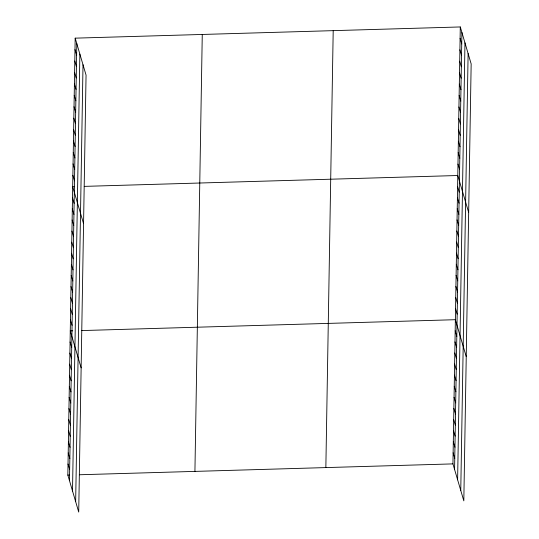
<?xml version="1.0" encoding="UTF-8"?>
<svg xmlns="http://www.w3.org/2000/svg" width="539" height="539" viewBox="0 0 539 539"><rect width="100%" height="100%" fill="white"/><g stroke="black" fill="none" stroke-linecap="round" stroke-linejoin="round"><path stroke-width="0.81" d="M75.184 38.154L86.058 75.11L78.714 512.05L67.84 475.095L75.184 38.154L460.286 26.95L471.16 63.905L463.816 500.846L452.942 463.89L460.286 26.95M69.47 480.633L76.814 43.699M72.516 491.002L79.866 54.062M75.662 501.681L83.013 64.747M194.923 471.396L202.266 34.456M325.852 467.582L333.203 30.649M454.572 469.429L461.916 32.488M457.618 479.798L464.968 42.857M460.764 490.477L468.115 53.536M74.335 186.669L72.684 186.716L83.565 223.672M84.239 186.379L457.786 175.512L468.667 212.467M72.738 330.831L70.259 330.906L81.14 367.861M81.813 330.569L455.361 319.701L466.242 356.656M67.84 475.095L69.491 475.048M79.388 474.758L452.942 463.89M460.097 38.377L461.728 43.922M459.902 49.804L461.532 55.349M459.713 61.23L461.344 66.775M459.518 72.657L461.148 78.202M459.322 84.091L460.96 89.629M459.134 95.518L460.764 101.056M458.938 106.944L460.569 112.483M458.75 118.371L460.38 123.909M458.554 129.798L460.185 135.336M458.366 141.225L459.996 146.77M458.17 152.652L459.801 158.196M457.982 164.078L459.612 169.623M457.604 186.602L459.235 192.14M457.416 197.692L459.046 203.23M457.227 208.782L458.857 214.327M457.045 219.872L458.676 225.417M456.856 230.968L458.487 236.506M456.668 242.058L458.298 247.596M456.486 253.148L458.116 258.693M456.297 264.238L457.928 269.783M456.109 275.335L457.739 280.873M455.92 286.425L457.557 291.963M455.738 297.515L457.368 303.053M455.549 308.604L457.18 314.149M455.179 330.791L456.809 336.329M454.99 341.881L456.621 347.419M454.801 352.971L456.432 358.516M454.62 364.061L456.25 369.606M454.431 375.157L456.061 380.696M454.242 386.247L455.873 391.786M454.06 397.337L455.691 402.882M453.872 408.427L455.502 413.972M453.683 419.524L455.314 425.062M453.501 430.614L455.132 436.152M453.312 441.704L454.943 447.242M453.124 452.794L454.754 458.339M74.995 49.581L76.626 55.126M74.8 61.015L76.43 66.553M74.611 72.442L76.242 77.98M74.416 83.868L76.046 89.407M74.22 95.295L75.858 100.833M74.032 106.722L75.662 112.26M73.836 118.149L75.467 123.694M73.648 129.576L75.278 135.121M73.452 141.002L75.083 146.547M73.264 152.436L74.894 157.974M73.068 163.863L74.699 169.401M72.88 175.29L74.51 180.828M72.502 197.806L74.133 203.351M72.314 208.896L73.944 214.441M72.125 219.993L73.755 225.531M71.943 231.083L73.573 236.621M71.754 242.173L73.385 247.711M71.566 253.263L73.196 258.808M71.384 264.353L73.014 269.898M71.195 275.449L72.826 280.987M71.007 286.539L72.637 292.077M70.818 297.629L72.455 303.174M70.636 308.719L72.266 314.264M70.447 319.816L72.078 325.354M70.077 341.995L71.707 347.54M69.888 353.085L71.519 358.63M69.699 364.182L71.33 369.72M69.518 375.272L71.148 380.81M69.329 386.362L70.959 391.9M69.14 397.452L70.771 402.997M68.958 408.542L70.589 414.087M68.77 419.638L70.4 425.177M68.581 430.728L70.211 436.267M68.399 441.818L70.03 447.363M68.21 452.908L69.841 458.453M68.022 464.005L69.652 469.543"/></g></svg>
